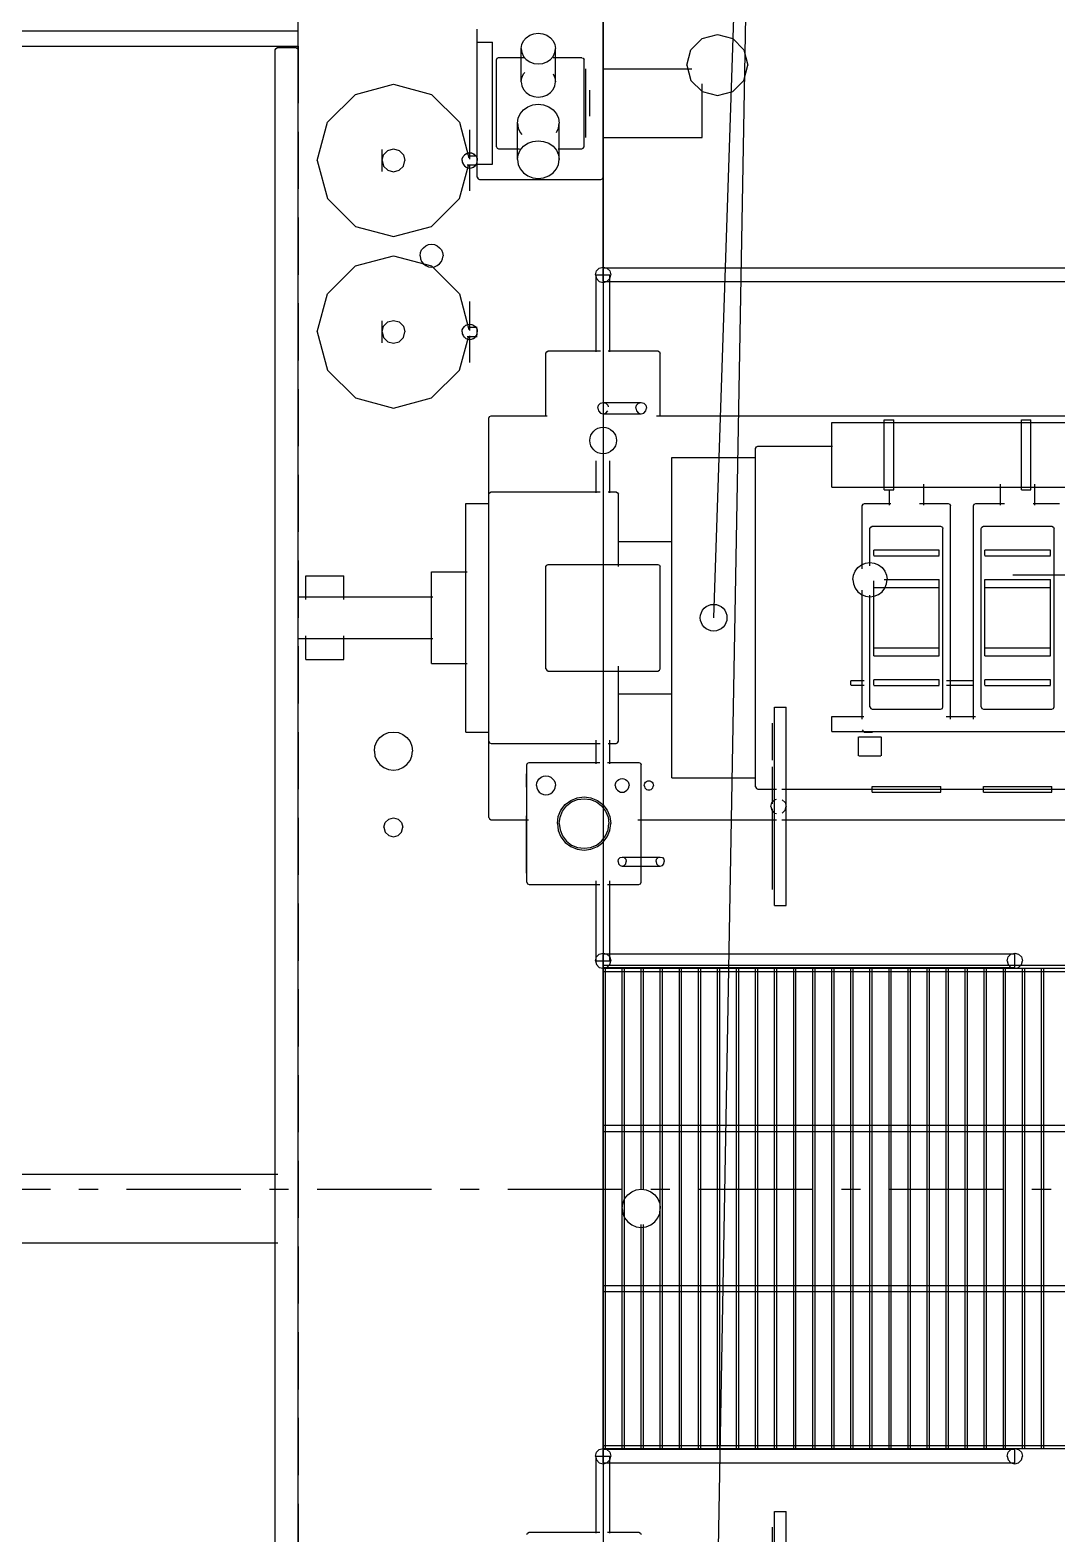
# Model space of a CAD drawing. Extents: x 5 to 836, y 5 to 589.
# Drawn here: x 188.9 to 242.8, y 452.9 to 531.8 of the extents above; entities that cross this region are included whole.
import ezdxf

# ---------------------------------------------------------------- set-up
doc = ezdxf.new("R2010")
doc.units = 0
doc.linetypes.add('CENTER', pattern=[10, 6, -1.5, 1, -1.5])
doc.linetypes.add('DASHED', pattern=[4.5, 3, -1.5])
for name, color, linetype in [('CENTRE', 4, 'CENTER'), ('CUT', 7, 'CONTINUOUS'), ('DETAIL', 8, 'CONTINUOUS'), ('GA', 4, 'DASHED'), ('MARKING', 4, 'DASHED'), ('MARKUP', 1, 'CONTINUOUS'), ('OUTLINE', 7, 'CONTINUOUS')]:
    doc.layers.add(name, color=color, linetype=linetype)

msp = doc.modelspace()

# ---------------------------------------------------------------- linework, layer by layer
at = {"layer": 'CENTRE'}
msp.add_line((24, 471), (742, 471), dxfattribs=at)
at = {"layer": 'CUT'}
for p, q in [((161, 531.8), (203, 531.8)), ((203, 531), (203, 531.8)), ((161, 531), (203, 531)), ((201.8, 530.8), (201.82, 530.85)), ((201.8, 390.52), (201.8, 530.8)), ((201.84, 530.88), (201.88, 530.9)), ((201.92, 530.92), (202.88, 530.92)), ((202.88, 530.92), (202.93, 530.9)), ((202.96, 530.88), (202.98, 530.84)), ((203, 390.52), (203, 530.8)), ((211.6, 525.02), (211.61, 525.1)), ((211.6, 525), (211.61, 524.91)), ((211.61, 524.9), (211.65, 524.82)), ((211.62, 525.12), (211.65, 525.2)), ((211.66, 525.21), (211.72, 525.28)), ((211.73, 525.29), (211.8, 525.35)), ((211.82, 525.35), (211.9, 525.39)), ((211.91, 525.39), (212, 525.4)), ((212.02, 525.4), (212.1, 525.39)), ((212.12, 525.38), (212.2, 525.35)), ((212.21, 525.34), (212.28, 525.28)), ((212.29, 525.27), (212.35, 525.2)), ((212.35, 525.18), (212.39, 525.1)), ((212.35, 524.8), (212.38, 524.88)), ((212.39, 525.09), (212.4, 525)), ((212.39, 524.9), (212.4, 524.98)), ((211.65, 524.8), (211.71, 524.73)), ((211.72, 524.72), (211.79, 524.66)), ((211.8, 524.65), (211.88, 524.62)), ((211.9, 524.61), (211.98, 524.6)), ((212, 524.6), (212.09, 524.61)), ((212.1, 524.61), (212.18, 524.65)), ((212.2, 524.65), (212.27, 524.71)), ((212.28, 524.72), (212.34, 524.79)), ((209.4, 520), (209.42, 520.16)), ((209.42, 520.16), (209.48, 520.3)), ((209.48, 520.3), (209.58, 520.42)), ((209.58, 520.42), (209.7, 520.52)), ((209.7, 520.52), (209.84, 520.58)), ((209.84, 520.58), (210, 520.6)), ((210, 520.6), (210.16, 520.58)), ((210.16, 520.58), (210.3, 520.52)), ((210.3, 520.52), (210.42, 520.42)), ((210.42, 520.42), (210.52, 520.3)), ((210.52, 520.3), (210.58, 520.16)), ((210.58, 520.16), (210.6, 520)), ((209.4, 520), (209.42, 519.84)), ((209.42, 519.84), (209.48, 519.7)), ((209.48, 519.7), (209.58, 519.58)), ((209.58, 519.58), (209.7, 519.48)), ((209.7, 519.48), (209.84, 519.42)), ((209.84, 519.42), (210, 519.4)), ((210, 519.4), (210.16, 519.42)), ((210.16, 519.42), (210.3, 519.48)), ((210.3, 519.48), (210.42, 519.58)), ((210.42, 519.58), (210.52, 519.7)), ((210.52, 519.7), (210.58, 519.84)), ((210.58, 519.84), (210.6, 520)), ((211.62, 516.12), (211.65, 516.2)), ((211.66, 516.21), (211.72, 516.28)), ((211.73, 516.29), (211.8, 516.35)), ((211.82, 516.35), (211.9, 516.39)), ((211.91, 516.39), (212, 516.4)), ((212.02, 516.4), (212.1, 516.39)), ((212.12, 516.38), (212.2, 516.35)), ((212.21, 516.34), (212.28, 516.28)), ((212.29, 516.27), (212.35, 516.2)), ((212.35, 516.18), (212.39, 516.1)), ((211.6, 516.02), (211.61, 516.1)), ((211.6, 516), (211.61, 515.91)), ((211.61, 515.9), (211.65, 515.82)), ((211.65, 515.8), (211.71, 515.73)), ((211.72, 515.72), (211.79, 515.66)), ((211.8, 515.65), (211.88, 515.62)), ((211.9, 515.61), (211.98, 515.6)), ((212, 515.6), (212.09, 515.61)), ((212.1, 515.61), (212.18, 515.65)), ((212.2, 515.65), (212.27, 515.71)), ((212.28, 515.72), (212.34, 515.79)), ((212.35, 515.8), (212.38, 515.88)), ((212.39, 516.09), (212.4, 516)), ((212.39, 515.9), (212.4, 515.98)), ((232.22, 503.45), (232.36, 503.64)), ((232.36, 503.64), (232.55, 503.78)), ((232.55, 503.78), (232.77, 503.87)), ((232.77, 503.87), (233, 503.9)), ((233, 503.9), (233.23, 503.87)), ((233.23, 503.87), (233.45, 503.78)), ((233.45, 503.78), (233.64, 503.64)), ((233.64, 503.64), (233.78, 503.45)), ((232.1, 503), (232.13, 503.23)), ((232.1, 503), (232.13, 502.77)), ((232.13, 503.23), (232.22, 503.45)), ((232.13, 502.77), (232.22, 502.55)), ((233.78, 503.45), (233.87, 503.23)), ((233.78, 502.55), (233.87, 502.77)), ((233.87, 503.23), (233.9, 503)), ((233.87, 502.77), (233.9, 503)), ((232.22, 502.55), (232.36, 502.36)), ((232.36, 502.36), (232.55, 502.22)), ((232.55, 502.22), (232.77, 502.13)), ((232.77, 502.13), (233, 502.1)), ((233, 502.1), (233.23, 502.13)), ((233.2, 499.42), (233.2, 502.58)), ((233.2, 502.58), (236.63, 502.58)), ((233.23, 502.13), (233.45, 502.22)), ((233.45, 502.22), (233.64, 502.36)), ((233.64, 502.36), (233.78, 502.55)), ((236.63, 499.42), (236.63, 502.58)), ((239.03, 502.58), (242.47, 502.58)), ((239.03, 499.42), (239.03, 502.58)), ((242.47, 499.42), (242.47, 502.58)), ((233.2, 499.42), (236.63, 499.42)), ((239.03, 499.42), (242.47, 499.42))]:
    msp.add_line(p, q, dxfattribs=at)
at = {"layer": 'DETAIL'}
for p, q in [((219, 519.38), (219, 549.6)), ((203, 390.96), (203, 532.25)), ((181.23, 531.8), (203, 531.8)), ((212.4, 524.8), (212.4, 531.2)), ((213.2, 524.8), (213.2, 531.2)), ((214.73, 531.08), (214.82, 531.28)), ((214.82, 531.28), (214.96, 531.44)), ((214.96, 531.44), (215.15, 531.57)), ((215.15, 531.57), (215.37, 531.65)), ((215.37, 531.65), (215.6, 531.68)), ((215.6, 531.68), (215.83, 531.65)), ((215.83, 531.65), (216.05, 531.57)), ((216.05, 531.57), (216.24, 531.44)), ((216.24, 531.44), (216.38, 531.28)), ((216.38, 531.28), (216.47, 531.08)), ((223.61, 530.8), (224.2, 531.39)), ((224.2, 531.39), (225, 531.6)), ((225, 531.6), (225.8, 531.39)), ((225.8, 531.39), (226.39, 530.8)), ((180.95, 531), (203, 531)), ((214.7, 530.87), (214.73, 531.08)), ((214.7, 530.87), (214.73, 530.66)), ((214.73, 530.66), (214.82, 530.46)), ((214.82, 530.46), (214.96, 530.3)), ((216.24, 530.3), (216.38, 530.46)), ((216.38, 530.46), (216.47, 530.66)), ((216.47, 531.08), (216.5, 530.87)), ((216.47, 530.66), (216.5, 530.87)), ((223.4, 530), (223.61, 530.8)), ((226.39, 530.8), (226.6, 530)), ((214.82, 529.54), (214.89, 529.62)), ((214.96, 530.3), (215.15, 530.17)), ((215.15, 530.17), (215.37, 530.09)), ((215.37, 530.09), (215.6, 530.06)), ((215.6, 530.06), (215.83, 530.09)), ((215.83, 530.09), (216.05, 530.17)), ((216.05, 530.17), (216.24, 530.3)), ((223.4, 530), (223.61, 529.2)), ((226.39, 529.2), (226.6, 530)), ((206, 528.46), (208, 529)), ((208, 529), (210, 528.46)), ((214.7, 529.13), (214.73, 529.34)), ((214.7, 529.13), (214.73, 528.92)), ((214.73, 529.34), (214.82, 529.54)), ((214.73, 528.92), (214.82, 528.72)), ((216.38, 529.54), (216.47, 529.34)), ((216.38, 528.72), (216.47, 528.92)), ((216.47, 529.34), (216.5, 529.13)), ((216.47, 528.92), (216.5, 529.13)), ((223.61, 529.2), (224.2, 528.61)), ((224.2, 526.2), (224.2, 529.02)), ((225.8, 528.61), (226.39, 529.2)), ((204.54, 527), (206, 528.46)), ((210, 528.46), (211.46, 527)), ((214.82, 528.72), (214.96, 528.56)), ((214.96, 528.56), (215.15, 528.43)), ((215.15, 528.43), (215.37, 528.35)), ((215.37, 528.35), (215.6, 528.32)), ((215.6, 528.32), (215.83, 528.35)), ((215.83, 528.35), (216.05, 528.43)), ((216.05, 528.43), (216.24, 528.56)), ((216.24, 528.56), (216.38, 528.72)), ((224.2, 528.61), (225, 528.4)), ((225, 528.4), (225.8, 528.61)), ((214.54, 527.21), (214.65, 527.45)), ((214.65, 527.45), (214.82, 527.66)), ((214.82, 527.66), (215.05, 527.81)), ((215.05, 527.81), (215.32, 527.91)), ((215.32, 527.91), (215.6, 527.95)), ((215.6, 527.95), (215.88, 527.91)), ((215.88, 527.91), (216.15, 527.81)), ((216.15, 527.81), (216.38, 527.66)), ((216.38, 527.66), (216.55, 527.45)), ((216.55, 527.45), (216.66, 527.21)), ((204, 525), (204.54, 527)), ((211.46, 527), (211.96, 525.13)), ((214.5, 526.96), (214.54, 527.21)), ((214.5, 526.96), (214.54, 526.7)), ((214.54, 526.7), (214.65, 526.46)), ((214.65, 526.46), (214.73, 526.36)), ((216.55, 526.46), (216.66, 526.7)), ((216.66, 527.21), (216.7, 526.96)), ((216.66, 526.7), (216.7, 526.96)), ((214.65, 525.54), (214.82, 525.74)), ((214.82, 525.74), (215.05, 525.9)), ((215.05, 525.9), (215.32, 526)), ((215.32, 526), (215.6, 526.03)), ((215.6, 526.03), (215.88, 526)), ((215.88, 526), (216.15, 525.9)), ((216.15, 525.9), (216.38, 525.74)), ((216.38, 525.74), (216.55, 525.54)), ((204, 525), (204.54, 523)), ((207.4, 525), (207.48, 525.3)), ((207.4, 525), (207.48, 524.7)), ((207.48, 525.3), (207.7, 525.52)), ((207.7, 525.52), (208, 525.6)), ((208, 525.6), (208.3, 525.52)), ((208.3, 525.52), (208.52, 525.3)), ((208.52, 525.3), (208.6, 525)), ((208.52, 524.7), (208.6, 525)), ((211.6, 525), (211.61, 525.1)), ((211.6, 525), (211.61, 524.9)), ((211.61, 525.1), (211.65, 525.2)), ((211.61, 524.9), (211.65, 524.8)), ((211.65, 525.2), (211.72, 525.28)), ((211.72, 525.28), (211.8, 525.35)), ((211.8, 525.35), (211.9, 525.39)), ((211.9, 525.39), (212, 525.4)), ((212, 525.4), (212.1, 525.39)), ((212.1, 525.39), (212.2, 525.35)), ((212.2, 525.35), (212.28, 525.28)), ((212.28, 525.28), (212.35, 525.2)), ((212.35, 525.2), (212.39, 525.1)), ((212.35, 524.8), (212.39, 524.9)), ((212.39, 525.1), (212.4, 525)), ((212.39, 524.9), (212.4, 525)), ((214.5, 525.04), (214.54, 525.3)), ((214.5, 525.04), (214.54, 524.79)), ((214.54, 525.3), (214.65, 525.54)), ((216.55, 525.54), (216.66, 525.3)), ((216.66, 525.3), (216.7, 525.04)), ((216.66, 524.79), (216.7, 525.04)), ((207.48, 524.7), (207.7, 524.48)), ((207.7, 524.48), (208, 524.4)), ((208, 524.4), (208.3, 524.48)), ((208.3, 524.48), (208.52, 524.7)), ((211.46, 523), (211.93, 524.73)), ((211.65, 524.8), (211.72, 524.72)), ((211.72, 524.72), (211.8, 524.65)), ((211.8, 524.65), (211.9, 524.61)), ((211.9, 524.61), (212, 524.6)), ((212, 524.6), (212.1, 524.61)), ((212.1, 524.61), (212.2, 524.65)), ((212.2, 524.65), (212.28, 524.72)), ((212.28, 524.72), (212.35, 524.8)), ((214.54, 524.79), (214.65, 524.55)), ((214.65, 524.55), (214.82, 524.34)), ((214.82, 524.34), (215.05, 524.19)), ((215.05, 524.19), (215.32, 524.09)), ((215.32, 524.09), (215.6, 524.05)), ((215.6, 524.05), (215.88, 524.09)), ((215.88, 524.09), (216.15, 524.19)), ((216.15, 524.19), (216.38, 524.34)), ((216.38, 524.34), (216.55, 524.55)), ((216.55, 524.55), (216.66, 524.79)), ((204.54, 523), (206, 521.54)), ((210, 521.54), (211.46, 523)), ((206, 521.54), (208, 521)), ((208, 521), (210, 521.54)), ((209.4, 520), (209.42, 520.16)), ((209.42, 520.16), (209.48, 520.3)), ((209.48, 520.3), (209.58, 520.42)), ((209.58, 520.42), (209.7, 520.52)), ((209.7, 520.52), (209.84, 520.58)), ((209.84, 520.58), (210, 520.6)), ((210, 520.6), (210.16, 520.58)), ((210.16, 520.58), (210.3, 520.52)), ((210.3, 520.52), (210.42, 520.42)), ((210.42, 520.42), (210.52, 520.3)), ((210.52, 520.3), (210.58, 520.16)), ((210.58, 520.16), (210.6, 520)), ((204.54, 518), (206, 519.46)), ((206, 519.46), (208, 520)), ((208, 520), (210, 519.46)), ((209.4, 520), (209.42, 519.84)), ((209.42, 519.84), (209.48, 519.7)), ((209.48, 519.7), (209.58, 519.58)), ((209.58, 519.58), (209.7, 519.48)), ((209.7, 519.48), (209.84, 519.42)), ((209.84, 519.42), (210, 519.4)), ((210, 519.46), (211.46, 518)), ((210, 519.4), (210.16, 519.42)), ((210.16, 519.42), (210.3, 519.48)), ((210.3, 519.48), (210.42, 519.58)), ((210.42, 519.58), (210.52, 519.7)), ((210.52, 519.7), (210.58, 519.84)), ((210.58, 519.84), (210.6, 520)), ((218.65, 519.2), (218.8, 519.35)), ((218.8, 519.35), (219, 519.4)), ((219, 519.4), (219.2, 519.35)), ((219, 518.64), (219, 519.36)), ((219.2, 519.35), (219.35, 519.2)), ((218.6, 519), (218.65, 519.2)), ((218.6, 519), (218.65, 518.8)), ((218.64, 519), (219.36, 519)), ((218.65, 518.8), (218.8, 518.65)), ((218.8, 518.65), (219, 518.6)), ((219, 518.6), (219.2, 518.65)), ((219.2, 518.65), (219.35, 518.8)), ((219.35, 519.2), (219.4, 519)), ((219.35, 518.8), (219.4, 519)), ((204, 516), (204.54, 518)), ((211.46, 518), (211.96, 516.13)), ((207.4, 516), (207.48, 516.3)), ((207.48, 516.3), (207.7, 516.52)), ((207.7, 516.52), (208, 516.6)), ((208, 516.6), (208.3, 516.52)), ((208.3, 516.52), (208.52, 516.3)), ((208.52, 516.3), (208.6, 516)), ((211.61, 516.1), (211.65, 516.2)), ((211.65, 516.2), (211.72, 516.28)), ((211.72, 516.28), (211.8, 516.35)), ((211.8, 516.35), (211.9, 516.39)), ((211.9, 516.39), (212, 516.4)), ((212, 516.4), (212.1, 516.39)), ((212.1, 516.39), (212.2, 516.35)), ((212.2, 516.35), (212.28, 516.28)), ((212.28, 516.28), (212.35, 516.2)), ((212.35, 516.2), (212.39, 516.1)), ((212.4, 515.83), (212.4, 516.17)), ((204, 516), (204.54, 514)), ((207.4, 516), (207.48, 515.7)), ((207.48, 515.7), (207.7, 515.48)), ((207.7, 515.48), (208, 515.4)), ((208, 515.4), (208.3, 515.48)), ((208.3, 515.48), (208.52, 515.7)), ((208.52, 515.7), (208.6, 516)), ((211.46, 514), (211.93, 515.73)), ((211.6, 516), (211.61, 516.1)), ((211.6, 516), (211.61, 515.9)), ((211.61, 515.9), (211.65, 515.8)), ((211.65, 515.8), (211.72, 515.72)), ((211.72, 515.72), (211.8, 515.65)), ((211.8, 515.65), (211.9, 515.61)), ((211.9, 515.61), (212, 515.6)), ((212, 515.6), (212.1, 515.61)), ((212.1, 515.61), (212.2, 515.65)), ((212.2, 515.65), (212.28, 515.72)), ((212.28, 515.72), (212.35, 515.8)), ((212.35, 515.8), (212.39, 515.9)), ((212.39, 516.1), (212.4, 516)), ((212.39, 515.9), (212.4, 516)), ((204.54, 514), (206, 512.54)), ((210, 512.54), (211.46, 514)), ((206, 512.54), (208, 512)), ((208, 512), (210, 512.54)), ((218.76, 512.15), (218.86, 512.26)), ((218.86, 512.26), (219, 512.3)), ((219, 512.3), (219.14, 512.26)), ((219.14, 512.26), (219.24, 512.15)), ((220.76, 512.15), (220.86, 512.26)), ((220.86, 512.26), (221, 512.3)), ((221, 512.3), (221.14, 512.26)), ((221.14, 512.26), (221.24, 512.15)), ((218.72, 512), (218.76, 512.15)), ((218.72, 512), (218.76, 511.85)), ((218.76, 511.85), (218.86, 511.74)), ((218.86, 511.74), (219, 511.7)), ((219, 511.7), (219.14, 511.74)), ((219.14, 511.74), (219.24, 511.85)), ((219.24, 512.15), (219.26, 512.07)), ((220.72, 512), (220.76, 512.15)), ((220.72, 512), (220.76, 511.85)), ((220.76, 511.85), (220.86, 511.74)), ((220.86, 511.74), (221, 511.7)), ((221, 511.7), (221.14, 511.74)), ((221.14, 511.74), (221.24, 511.85)), ((221.24, 512.15), (221.28, 512)), ((221.24, 511.85), (221.28, 512)), ((231, 507.85), (231, 511.25)), ((233.75, 507.71), (233.75, 511.39)), ((234.25, 507.71), (234.25, 511.39)), ((240.95, 507.71), (240.95, 511.39)), ((241.45, 507.71), (241.45, 511.39)), ((222.6, 492.6), (222.6, 509.4)), ((227, 492.6), (227, 509.4)), ((211.8, 495), (211.8, 507)), ((213, 495), (213, 507)), ((219.8, 503.69), (219.8, 505)), ((233.2, 504.26), (233.2, 504.54)), ((236.63, 504.26), (236.63, 504.54)), ((239.03, 504.26), (239.03, 504.54)), ((242.47, 504.26), (242.47, 504.54)), ((232.22, 503.45), (232.36, 503.64)), ((232.36, 503.64), (232.55, 503.78)), ((232.55, 503.78), (232.77, 503.87)), ((232.77, 503.87), (233, 503.9)), ((233, 503.9), (233.23, 503.87)), ((233.23, 503.87), (233.45, 503.78)), ((233.45, 503.78), (233.64, 503.64)), ((233.64, 503.64), (233.78, 503.45)), ((203.4, 501.96), (203.4, 503.2)), ((205.4, 501.96), (205.4, 503.2)), ((210, 498.6), (210, 503.4)), ((232.1, 503), (232.13, 503.23)), ((232.1, 503), (232.13, 502.77)), ((232.13, 503.23), (232.22, 503.45)), ((232.13, 502.77), (232.22, 502.55)), ((233.2, 502.58), (233.2, 502.93)), ((233.78, 503.45), (233.87, 503.23)), ((233.78, 502.55), (233.87, 502.77)), ((233.87, 503.23), (233.9, 503)), ((233.87, 502.77), (233.9, 503)), ((236.63, 499), (236.63, 503)), ((239.03, 502.58), (239.03, 503)), ((242.47, 502.58), (242.47, 503)), ((232.22, 502.55), (232.36, 502.36)), ((232.36, 502.36), (232.55, 502.22)), ((232.55, 502.22), (232.77, 502.13)), ((232.77, 502.13), (233, 502.1)), ((233, 502.1), (233.23, 502.13)), ((233.23, 502.13), (233.45, 502.22)), ((233.45, 502.22), (233.64, 502.36)), ((233.64, 502.36), (233.78, 502.55)), ((203.4, 498.8), (203.4, 500.04)), ((205.4, 498.8), (205.4, 500.04)), ((233.2, 499), (233.2, 499.42)), ((239.03, 499), (239.03, 499.42)), ((242.47, 499), (242.47, 499.42)), ((219.8, 497), (219.8, 498.45)), ((232, 497.48), (232, 497.68)), ((233.2, 497.46), (233.2, 497.74)), ((236.63, 497.46), (236.63, 497.74)), ((239.03, 497.46), (239.03, 497.74)), ((242.47, 497.46), (242.47, 497.74)), ((228, 485.9), (228, 496.3)), ((228, 496.3), (228.6, 496.3)), ((228.6, 485.9), (228.6, 496.3)), ((231, 495.02), (231, 495.82)), ((207.29, 494.71), (207.5, 494.87)), ((207.5, 494.87), (207.74, 494.97)), ((207.74, 494.97), (208, 495)), ((208, 495), (208.26, 494.97)), ((208.26, 494.97), (208.5, 494.87)), ((208.5, 494.87), (208.71, 494.71)), ((207, 494), (207.03, 494.26)), ((207.03, 494.26), (207.13, 494.5)), ((207.13, 494.5), (207.29, 494.71)), ((208.71, 494.71), (208.87, 494.5)), ((208.87, 494.5), (208.97, 494.26)), ((208.97, 494.26), (209, 494)), ((232.42, 494.75), (233.58, 494.75)), ((207, 494), (207.03, 493.74)), ((207.03, 493.74), (207.13, 493.5)), ((207.13, 493.5), (207.29, 493.29)), ((207.29, 493.29), (207.5, 493.13)), ((208.5, 493.13), (208.71, 493.29)), ((208.71, 493.29), (208.87, 493.5)), ((208.87, 493.5), (208.97, 493.74)), ((208.97, 493.74), (209, 494)), ((232.42, 493.75), (233.58, 493.75)), ((207.5, 493.13), (207.74, 493.03)), ((207.74, 493.03), (208, 493)), ((208, 493), (208.26, 493.03)), ((208.26, 493.03), (208.5, 493.13)), ((215.57, 492.45), (215.65, 492.55)), ((215.65, 492.55), (215.75, 492.63)), ((215.75, 492.63), (215.87, 492.68)), ((215.87, 492.68), (216, 492.7)), ((216, 492.7), (216.13, 492.68)), ((216.13, 492.68), (216.25, 492.63)), ((216.25, 492.63), (216.35, 492.55)), ((216.35, 492.55), (216.43, 492.45)), ((219.75, 492.45), (219.82, 492.51)), ((219.82, 492.51), (219.91, 492.55)), ((219.91, 492.55), (220, 492.56)), ((220, 492.56), (220.09, 492.55)), ((220.09, 492.55), (220.18, 492.51)), ((220.18, 492.51), (220.25, 492.45)), ((215.5, 492.2), (215.52, 492.33)), ((215.5, 492.2), (215.52, 492.07)), ((215.52, 492.33), (215.57, 492.45)), ((215.52, 492.07), (215.57, 491.95)), ((215.57, 491.95), (215.65, 491.85)), ((215.65, 491.85), (215.75, 491.77)), ((215.75, 491.77), (215.87, 491.72)), ((215.87, 491.72), (216, 491.7)), ((216, 491.7), (216.13, 491.72)), ((216.13, 491.72), (216.25, 491.77)), ((216.25, 491.77), (216.35, 491.85)), ((216.35, 491.85), (216.43, 491.95)), ((216.43, 492.45), (216.48, 492.33)), ((216.43, 491.95), (216.48, 492.07)), ((216.48, 492.33), (216.5, 492.2)), ((216.48, 492.07), (216.5, 492.2)), ((219.64, 492.2), (219.65, 492.29)), ((219.64, 492.2), (219.65, 492.11)), ((219.65, 492.29), (219.69, 492.38)), ((219.65, 492.11), (219.69, 492.02)), ((219.69, 492.38), (219.75, 492.45)), ((219.69, 492.02), (219.75, 491.95)), ((219.75, 491.95), (219.82, 491.89)), ((219.82, 491.89), (219.91, 491.85)), ((219.91, 491.85), (220, 491.84)), ((220, 491.84), (220.09, 491.85)), ((220.09, 491.85), (220.18, 491.89)), ((220.18, 491.89), (220.25, 491.95)), ((220.25, 492.45), (220.31, 492.38)), ((220.25, 491.95), (220.31, 492.02)), ((220.31, 492.38), (220.35, 492.29)), ((220.31, 492.02), (220.35, 492.11)), ((220.35, 492.29), (220.36, 492.2)), ((220.35, 492.11), (220.36, 492.2)), ((221.16, 492.2), (221.17, 492.26)), ((221.16, 492.2), (221.17, 492.14)), ((221.17, 492.26), (221.19, 492.32)), ((221.17, 492.14), (221.19, 492.08)), ((221.19, 492.32), (221.23, 492.37)), ((221.19, 492.08), (221.23, 492.03)), ((221.23, 492.37), (221.28, 492.41)), ((221.23, 492.03), (221.28, 491.99)), ((221.28, 492.41), (221.34, 492.43)), ((221.28, 491.99), (221.34, 491.97)), ((221.34, 492.43), (221.4, 492.44)), ((221.34, 491.97), (221.4, 491.96)), ((221.4, 492.44), (221.46, 492.43)), ((221.4, 491.96), (221.46, 491.97)), ((221.46, 492.43), (221.52, 492.41)), ((221.46, 491.97), (221.52, 491.99)), ((221.52, 492.41), (221.57, 492.37)), ((221.52, 491.99), (221.57, 492.03)), ((221.57, 492.37), (221.61, 492.32)), ((221.57, 492.03), (221.61, 492.08)), ((221.61, 492.32), (221.63, 492.26)), ((221.61, 492.08), (221.63, 492.14)), ((221.63, 492.26), (221.64, 492.2)), ((221.63, 492.14), (221.64, 492.2)), ((233.12, 492.15), (236.72, 492.15)), ((233.12, 491.85), (236.72, 491.85)), ((238.95, 492.15), (242.55, 492.15)), ((238.95, 491.85), (242.55, 491.85)), ((216.79, 490.9), (217.01, 491.19)), ((217.01, 491.19), (217.3, 491.41)), ((217.3, 491.41), (217.64, 491.55)), ((217.64, 491.55), (218, 491.6)), ((218, 491.6), (218.36, 491.55)), ((218.36, 491.55), (218.7, 491.41)), ((218.7, 491.41), (218.99, 491.19)), ((218.99, 491.19), (219.21, 490.9)), ((227.8, 491.1), (227.85, 491.3)), ((227.8, 491.1), (227.85, 490.9)), ((227.85, 491.3), (228, 491.45)), ((228, 491.45), (228.1, 491.47)), ((228.4, 491.45), (228.55, 491.3)), ((228.55, 491.3), (228.6, 491.1)), ((228.55, 490.9), (228.6, 491.1)), ((207.5, 490), (207.57, 490.25)), ((207.57, 490.25), (207.75, 490.43)), ((207.75, 490.43), (208, 490.5)), ((208, 490.5), (208.25, 490.43)), ((208.25, 490.43), (208.43, 490.25)), ((208.43, 490.25), (208.5, 490)), ((216.6, 490.2), (216.65, 490.56)), ((216.6, 490.2), (216.65, 489.84)), ((216.65, 490.56), (216.79, 490.9)), ((219.21, 490.9), (219.35, 490.56)), ((219.35, 490.56), (219.4, 490.2)), ((219.35, 489.84), (219.4, 490.2)), ((227.85, 490.9), (228, 490.75)), ((228, 490.75), (228.1, 490.73)), ((228.4, 490.75), (228.55, 490.9)), ((207.5, 490), (207.57, 489.75)), ((207.57, 489.75), (207.75, 489.57)), ((207.75, 489.57), (208, 489.5)), ((208, 489.5), (208.25, 489.57)), ((208.25, 489.57), (208.43, 489.75)), ((208.43, 489.75), (208.5, 490)), ((216.65, 489.84), (216.79, 489.5)), ((216.79, 489.5), (217.01, 489.21)), ((218.99, 489.21), (219.21, 489.5)), ((219.21, 489.5), (219.35, 489.84)), ((217.01, 489.21), (217.3, 488.99)), ((217.3, 488.99), (217.64, 488.85)), ((217.64, 488.85), (218, 488.8)), ((218, 488.8), (218.36, 488.85)), ((218.36, 488.85), (218.7, 488.99)), ((218.7, 488.99), (218.99, 489.21)), ((219.79, 488.2), (219.81, 488.32)), ((219.79, 488.2), (219.81, 488.08)), ((219.81, 488.32), (219.89, 488.41)), ((219.81, 488.08), (219.89, 487.99)), ((219.89, 488.41), (220, 488.44)), ((219.89, 487.99), (220, 487.96)), ((220, 488.44), (220.11, 488.41)), ((220, 487.96), (220.11, 487.99)), ((220.11, 488.41), (220.19, 488.32)), ((220.11, 487.99), (220.19, 488.08)), ((220.19, 488.32), (220.21, 488.2)), ((220.19, 488.08), (220.21, 488.2)), ((221.79, 488.2), (221.81, 488.32)), ((221.79, 488.2), (221.81, 488.08)), ((221.81, 488.32), (221.89, 488.41)), ((221.81, 488.08), (221.89, 487.99)), ((221.89, 488.41), (222, 488.44)), ((221.89, 487.99), (222, 487.96)), ((222, 488.44), (222.11, 488.41)), ((222, 487.96), (222.11, 487.99)), ((222.11, 488.41), (222.19, 488.32)), ((222.11, 487.99), (222.19, 488.08)), ((222.19, 488.32), (222.21, 488.2)), ((222.19, 488.08), (222.21, 488.2)), ((228, 485.9), (228.6, 485.9)), ((218.6, 483), (218.65, 483.2)), ((218.65, 483.2), (218.8, 483.35)), ((218.8, 483.35), (219, 483.4)), ((219, 483.4), (219.2, 483.35)), ((219, 456.64), (219, 483.36)), ((219.2, 483.35), (219.35, 483.2)), ((219.35, 483.2), (219.4, 483)), ((240.2, 483), (240.25, 483.2)), ((240.25, 483.2), (240.4, 483.35)), ((240.4, 483.35), (240.6, 483.4)), ((240.6, 483.4), (240.8, 483.35)), ((240.6, 482.64), (240.6, 483.36)), ((240.8, 483.35), (240.95, 483.2)), ((240.95, 483.2), (241, 483)), ((218.6, 483), (218.65, 482.8)), ((218.64, 483), (219.36, 483)), ((218.65, 482.8), (218.8, 482.65)), ((218.8, 482.65), (219, 482.6)), ((219, 482.76), (281, 482.76)), ((219, 482.6), (219.2, 482.65)), ((219, 482.6), (281, 482.6)), ((219, 482.44), (281, 482.44)), ((219.12, 457.4), (219.12, 482.6)), ((219.2, 482.65), (219.35, 482.8)), ((219.35, 482.8), (219.4, 483)), ((220, 457.4), (220, 482.6)), ((220.12, 457.4), (220.12, 482.6)), ((221, 470.98), (221, 482.6)), ((221.12, 470.98), (221.12, 482.6)), ((222, 457.4), (222, 482.6)), ((222.12, 457.4), (222.12, 482.6)), ((223, 457.4), (223, 482.6)), ((223.12, 457.4), (223.12, 482.6)), ((224, 457.4), (224, 482.6)), ((224.12, 457.4), (224.12, 482.6)), ((225, 457.4), (225, 482.6)), ((225.12, 457.4), (225.12, 482.6)), ((226, 457.4), (226, 482.6)), ((226.12, 457.4), (226.12, 482.6)), ((227, 457.4), (227, 482.6)), ((227.12, 457.4), (227.12, 482.6)), ((228, 457.4), (228, 482.6)), ((228.12, 457.4), (228.12, 482.6)), ((229, 457.4), (229, 482.6)), ((229.12, 457.4), (229.12, 482.6)), ((230, 457.4), (230, 482.6)), ((230.12, 457.4), (230.12, 482.6)), ((231, 457.4), (231, 482.6)), ((231.12, 457.4), (231.12, 482.6)), ((232, 457.4), (232, 482.6)), ((232.12, 457.4), (232.12, 482.6)), ((233, 457.4), (233, 482.6)), ((233.12, 457.4), (233.12, 482.6)), ((234, 457.4), (234, 482.6)), ((234.12, 457.4), (234.12, 482.6)), ((235, 457.4), (235, 482.6)), ((235.12, 457.4), (235.12, 482.6)), ((236, 457.4), (236, 482.6)), ((236.12, 457.4), (236.12, 482.6)), ((237, 457.4), (237, 482.6)), ((237.12, 457.4), (237.12, 482.6)), ((238, 457.4), (238, 482.6)), ((238.12, 457.4), (238.12, 482.6)), ((239, 457.4), (239, 482.6)), ((239.12, 457.4), (239.12, 482.6)), ((240, 457.4), (240, 482.6)), ((240.12, 457.4), (240.12, 482.6)), ((240.2, 483), (240.25, 482.8)), ((240.25, 482.8), (240.4, 482.65)), ((240.4, 482.65), (240.6, 482.6)), ((240.6, 482.6), (240.8, 482.65)), ((240.8, 482.65), (240.95, 482.8)), ((240.95, 482.8), (241, 483)), ((241, 457.4), (241, 482.6)), ((241.12, 457.4), (241.12, 482.6)), ((242, 457.4), (242, 482.6)), ((242.12, 457.4), (242.12, 482.6)), ((219, 474.36), (281, 474.36)), ((219, 474.04), (281, 474.04)), ((177.05, 471.8), (201.94, 471.8)), ((220.03, 470.26), (220.13, 470.5)), ((220.13, 470.5), (220.29, 470.71)), ((220.3, 470.71), (220.5, 470.86)), ((220.5, 470.87), (220.74, 470.97)), ((220.74, 470.97), (221, 471)), ((221, 471), (221.26, 470.97)), ((221.26, 470.97), (221.5, 470.87)), ((221.5, 470.87), (221.71, 470.71)), ((221.71, 470.71), (221.87, 470.5)), ((221.87, 470.5), (221.97, 470.26)), ((220, 470), (220.03, 470.26)), ((220, 470), (220.03, 469.74)), ((220.03, 469.74), (220.13, 469.5)), ((221.87, 469.5), (221.97, 469.74)), ((221.97, 470.26), (222, 470)), ((221.97, 469.74), (222, 470)), ((220.13, 469.5), (220.29, 469.29)), ((220.3, 469.29), (220.5, 469.14)), ((220.5, 469.13), (220.74, 469.03)), ((220.74, 469.03), (221, 469)), ((221, 457.4), (221, 469.16)), ((221, 469), (221.26, 469.03)), ((221.12, 457.4), (221.12, 469.16)), ((221.26, 469.03), (221.5, 469.13)), ((221.5, 469.13), (221.71, 469.29)), ((221.71, 469.29), (221.87, 469.5)), ((177.05, 468.2), (201.94, 468.2)), ((219, 465.96), (281, 465.96)), ((219, 465.64), (281, 465.64)), ((218.6, 457), (218.65, 457.2)), ((218.6, 457), (218.65, 456.8)), ((218.64, 457), (219.36, 457)), ((218.65, 457.2), (218.8, 457.34)), ((218.8, 457.35), (219, 457.4)), ((219, 457.56), (281, 457.56)), ((219, 457.4), (281, 457.4)), ((219, 457.4), (219.2, 457.35)), ((219.2, 457.35), (219.35, 457.2)), ((219.35, 457.2), (219.4, 457)), ((219.35, 456.8), (219.4, 457)), ((240.2, 457), (240.25, 457.2)), ((240.2, 457), (240.25, 456.8)), ((240.25, 457.2), (240.4, 457.35)), ((240.4, 457.35), (240.6, 457.4)), ((240.6, 457.4), (240.8, 457.35)), ((240.6, 456.64), (240.6, 457.36)), ((240.8, 457.35), (240.95, 457.2)), ((240.95, 457.2), (241, 457)), ((240.95, 456.8), (241, 457)), ((218.65, 456.8), (218.8, 456.65)), ((218.8, 456.65), (219, 456.6)), ((219, 456.6), (219.2, 456.65)), ((219.2, 456.65), (219.35, 456.8)), ((240.25, 456.8), (240.4, 456.65)), ((240.4, 456.65), (240.6, 456.6)), ((240.6, 456.6), (240.8, 456.65)), ((240.8, 456.65), (240.95, 456.8)), ((228, 443.7), (228, 454.1)), ((228, 454.1), (228.6, 454.1)), ((228.6, 443.7), (228.6, 454.1))]:
    msp.add_line(p, q, dxfattribs=at)
at = {"layer": 'GA'}
for p, q in [((203, 390), (203, 550)), ((203, 390), (203, 550)), ((203, 540), (203, 400))]:
    msp.add_line(p, q, dxfattribs=at)
at = {"layer": 'MARKING'}
for p, q in [((219.02, 526.4), (219.02, 529.6)), ((212, 525.07), (212, 526.6)), ((212, 523.4), (212, 524.79)), ((212, 516.07), (212, 517.6)), ((212, 514.4), (212, 515.79)), ((240.5, 503.25), (258.5, 503.25)), ((214.98, 487.6), (214.98, 492.8))]:
    msp.add_line(p, q, dxfattribs=at)
at = {"layer": 'MARKUP'}
for p, q in [((219, 569.8), (219, 510.3)), ((219, 569.8), (219, 429.7)), ((227.09, 569.8), (224.8, 501)), ((227.14, 569.8), (224.8, 439))]:
    msp.add_line(p, q, dxfattribs=at)
for centre in [(219, 510.3), (224.8, 501)]:
    msp.add_circle(centre, 0.7, dxfattribs=at)
at = {"layer": 'OUTLINE'}
for p, q in [((212.4, 525.09), (212.4, 531.88)), ((212.4, 531.2), (213.2, 531.2)), ((219, 529.66), (219, 531.88)), ((201.8, 530.8), (201.84, 530.88)), ((201.8, 392.9), (201.8, 530.8)), ((201.84, 530.88), (201.92, 530.92)), ((201.92, 530.92), (202.88, 530.92)), ((202.88, 530.92), (202.96, 530.88)), ((202.96, 530.88), (203, 530.8)), ((203, 392.76), (203, 530.8)), ((213.44, 530.36), (213.52, 530.4)), ((213.52, 530.4), (214.88, 530.4)), ((214.7, 529.13), (214.7, 530.87)), ((216.38, 530.4), (217.88, 530.4)), ((216.5, 529.13), (216.5, 530.87)), ((217.88, 530.39), (217.96, 530.36)), ((213.4, 530.28), (213.44, 530.36)), ((213.4, 525.72), (213.4, 530.28)), ((217.96, 530.36), (218, 530.28)), ((218, 525.72), (218, 530.28)), ((218.1, 526.2), (218.1, 529.8)), ((219, 529.8), (223.65, 529.8)), ((218.3, 527.32), (218.3, 528.68)), ((214.5, 525.04), (214.5, 526.96)), ((216.7, 525.04), (216.7, 526.96)), ((213.4, 525.72), (213.44, 525.64)), ((217.96, 525.64), (218, 525.72)), ((219, 524.12), (219, 526.34)), ((219, 526.2), (224.2, 526.2)), ((207.4, 524.42), (207.4, 525.58)), ((212, 525.24), (212.4, 525.24)), ((213.44, 525.64), (213.52, 525.6)), ((213.52, 525.6), (214.61, 525.6)), ((216.65, 525.6), (217.88, 525.6)), ((217.88, 525.6), (217.96, 525.64)), ((211.87, 524.76), (212.4, 524.76)), ((212.4, 524.12), (212.4, 524.81)), ((212.4, 524.8), (213.2, 524.8)), ((212.4, 524.12), (212.44, 524.03)), ((218.96, 524.04), (219, 524.12)), ((212.44, 524.04), (212.52, 524)), ((212.52, 524), (218.88, 524)), ((218.88, 524), (218.96, 524.04)), ((219, 519.36), (281, 519.36)), ((218.64, 514.95), (218.64, 519)), ((219, 518.64), (281, 518.64)), ((219.36, 514.95), (219.36, 519)), ((207.4, 515.42), (207.4, 516.58)), ((212, 516.24), (212.4, 516.24)), ((211.87, 515.76), (212.4, 515.76)), ((216, 514.88), (216.04, 514.96)), ((216, 511.59), (216, 514.88)), ((216.04, 514.96), (216.12, 515)), ((216.12, 515), (218.86, 515)), ((219.27, 515), (221.88, 515)), ((221.88, 515), (221.96, 514.96)), ((221.96, 514.96), (222, 514.88)), ((222, 511.59), (222, 514.88)), ((219, 512.3), (221, 512.3)), ((213, 511.48), (213.04, 511.56)), ((213, 506.87), (213, 511.48)), ((213.04, 511.56), (213.12, 511.6)), ((213.12, 511.6), (216.06, 511.6)), ((219, 511.7), (221, 511.7)), ((221.8, 511.6), (272.88, 511.6)), ((231, 511.25), (274, 511.25)), ((233.75, 511.39), (234.25, 511.39)), ((240.95, 511.39), (241.45, 511.39)), ((227, 509.88), (227.04, 509.96)), ((227, 509.32), (227, 509.88)), ((227.04, 509.96), (227.12, 510)), ((227.12, 510), (231.04, 510)), ((218.64, 507.56), (218.64, 509.23)), ((219.36, 507.56), (219.36, 509.23)), ((222.6, 509.4), (227, 509.4)), ((213, 507.48), (213.04, 507.56)), ((213.04, 507.56), (213.12, 507.6)), ((213.12, 507.6), (218.84, 507.6)), ((219.26, 507.6), (219.68, 507.6)), ((219.68, 507.6), (219.76, 507.56)), ((219.76, 507.56), (219.8, 507.48)), ((231, 507.85), (274, 507.85)), ((233.75, 507.71), (234.25, 507.71)), ((234.02, 506.9), (234.02, 507.73)), ((235.82, 506.9), (235.82, 508.01)), ((239.85, 506.9), (239.85, 508.01)), ((240.95, 507.71), (241.45, 507.71)), ((241.65, 506.9), (241.65, 508.01)), ((211.8, 507), (213, 507)), ((219.8, 504.97), (219.8, 507.48)), ((232.6, 506.88), (232.64, 506.96)), ((232.6, 503.56), (232.6, 506.88)), ((232.64, 506.96), (232.72, 507)), ((232.72, 507), (234.09, 507)), ((235.6, 507), (237.11, 507)), ((237.11, 507), (237.2, 506.96)), ((237.2, 506.96), (237.23, 506.88)), ((237.23, 495.67), (237.23, 506.88)), ((238.43, 506.88), (238.47, 506.96)), ((238.43, 495.67), (238.43, 506.88)), ((238.47, 506.96), (238.55, 507)), ((238.55, 507), (240.06, 507)), ((241.57, 507), (242.95, 507)), ((233, 505.68), (233.04, 505.76)), ((233, 503.72), (233, 505.68)), ((233.04, 505.76), (233.12, 505.8)), ((233.12, 505.8), (236.71, 505.8)), ((236.71, 505.8), (236.8, 505.76)), ((236.8, 505.76), (236.83, 505.68)), ((236.83, 496.32), (236.83, 505.68)), ((238.83, 505.68), (238.87, 505.76)), ((238.83, 496.32), (238.83, 505.68)), ((238.87, 505.76), (238.95, 505.8)), ((238.95, 505.8), (242.55, 505.8)), ((242.55, 505.8), (242.63, 505.76)), ((242.63, 505.76), (242.67, 505.68)), ((242.67, 496.32), (242.67, 505.68)), ((219.8, 505), (222.6, 505)), ((233.2, 504.56), (236.63, 504.56)), ((239.03, 504.56), (242.47, 504.56)), ((216, 503.68), (216.04, 503.76)), ((216, 498.32), (216, 503.68)), ((216.04, 503.76), (216.12, 503.8)), ((216.12, 503.8), (221.88, 503.8)), ((221.88, 503.8), (221.96, 503.76)), ((221.96, 503.76), (222, 503.68)), ((222, 498.32), (222, 503.68)), ((233.2, 504.24), (236.63, 504.24)), ((239.03, 504.24), (242.47, 504.24)), ((203.4, 503.2), (205.4, 503.2)), ((210, 503.4), (211.87, 503.4)), ((233.75, 503), (236.63, 503)), ((239.03, 503), (242.47, 503)), ((203, 502.1), (210.06, 502.1)), ((232.6, 495.67), (232.6, 502.45)), ((233, 496.32), (233, 502.19)), ((203, 499.9), (210.06, 499.9)), ((233.2, 499), (236.63, 499)), ((239.03, 499), (242.47, 499)), ((203.4, 498.8), (205.4, 498.8)), ((210, 498.6), (211.87, 498.6)), ((216, 498.32), (216.04, 498.24)), ((216.04, 498.24), (216.12, 498.2)), ((216.12, 498.2), (221.88, 498.2)), ((221.88, 498.2), (221.96, 498.24)), ((221.96, 498.24), (222, 498.32)), ((232, 497.7), (232.7, 497.7)), ((232, 497.46), (232.7, 497.46)), ((233.2, 497.76), (236.63, 497.76)), ((233.2, 497.44), (236.63, 497.44)), ((237.02, 497.7), (238.42, 497.7)), ((237.02, 497.46), (238.42, 497.46)), ((239.03, 497.76), (242.47, 497.76)), ((239.03, 497.44), (242.47, 497.44)), ((219.8, 494.52), (219.8, 497.17)), ((219.8, 497), (222.6, 497)), ((231, 495.82), (232.68, 495.82)), ((233, 496.32), (233.04, 496.24)), ((233.04, 496.24), (233.12, 496.2)), ((233.12, 496.2), (236.71, 496.2)), ((236.71, 496.2), (236.8, 496.24)), ((236.8, 496.24), (236.83, 496.32)), ((237, 495.82), (238.54, 495.82)), ((238.83, 496.32), (238.87, 496.24)), ((238.87, 496.24), (238.95, 496.2)), ((238.95, 496.2), (242.55, 496.2)), ((242.55, 496.2), (242.63, 496.24)), ((242.63, 496.24), (242.67, 496.32)), ((211.8, 495), (213, 495)), ((213, 490.52), (213, 495.22)), ((227.88, 493.53), (227.88, 495.47)), ((231, 495.02), (268, 495.02)), ((232.6, 495.12), (232.64, 495.04)), ((232.64, 495.04), (232.72, 495)), ((232.72, 495), (233.13, 495)), ((213, 494.52), (213.04, 494.44)), ((213.04, 494.44), (213.12, 494.4)), ((213.12, 494.4), (218.84, 494.4)), ((218.64, 493.33), (218.64, 494.58)), ((219.26, 494.4), (219.68, 494.4)), ((219.36, 493.33), (219.36, 494.58)), ((219.68, 494.4), (219.76, 494.44)), ((219.76, 494.44), (219.8, 494.52)), ((232.4, 493.75), (232.4, 494.75)), ((233.6, 493.75), (233.6, 494.75)), ((215, 493.28), (215.04, 493.36)), ((215.04, 493.36), (215.12, 493.4)), ((215.12, 493.4), (218.82, 493.4)), ((219.23, 493.4), (220.88, 493.4)), ((220.88, 493.4), (220.96, 493.36)), ((220.96, 493.36), (221, 493.28)), ((215, 487.12), (215, 493.28)), ((221, 487.12), (221, 493.28)), ((222.6, 492.6), (227, 492.6)), ((227, 492.12), (227, 492.82)), ((227.88, 491.23), (227.88, 493.17)), ((227, 492.12), (227.04, 492.04)), ((227.04, 492.04), (227.12, 492)), ((227.12, 492), (228.1, 492)), ((228.38, 492), (271.88, 492)), ((233.12, 491.85), (233.12, 492.15)), ((236.72, 491.85), (236.72, 492.15)), ((238.95, 491.85), (238.95, 492.15)), ((242.55, 491.85), (242.55, 492.15)), ((216.87, 490.85), (217.08, 491.12)), ((217.08, 491.12), (217.35, 491.33)), ((217.35, 491.33), (217.66, 491.46)), ((217.66, 491.46), (218, 491.5)), ((218, 491.5), (218.34, 491.46)), ((218.34, 491.46), (218.65, 491.33)), ((218.65, 491.33), (218.92, 491.12)), ((218.92, 491.12), (219.13, 490.85)), ((227.88, 486.73), (227.88, 490.97)), ((213, 490.52), (213.04, 490.44)), ((213.04, 490.44), (213.12, 490.4)), ((213.12, 490.4), (215.08, 490.4)), ((216.7, 490.2), (216.74, 490.54)), ((216.7, 490.2), (216.74, 489.86)), ((216.74, 490.54), (216.87, 490.85)), ((219.13, 490.85), (219.26, 490.54)), ((219.26, 490.54), (219.3, 490.2)), ((219.26, 489.86), (219.3, 490.2)), ((220.82, 490.4), (228.09, 490.4)), ((228.37, 490.4), (272.88, 490.4)), ((214.98, 487.7), (214.98, 489.5)), ((216.74, 489.86), (216.87, 489.55)), ((216.87, 489.55), (217.08, 489.28)), ((218.92, 489.28), (219.13, 489.55)), ((219.13, 489.55), (219.26, 489.86)), ((217.08, 489.28), (217.35, 489.07)), ((217.35, 489.07), (217.66, 488.94)), ((217.66, 488.94), (218, 488.9)), ((218, 488.9), (218.34, 488.94)), ((218.34, 488.94), (218.65, 489.07)), ((218.65, 489.07), (218.92, 489.28)), ((220, 488.44), (222, 488.44)), ((220, 487.96), (222, 487.96)), ((215, 487.12), (215.04, 487.04)), ((215.04, 487.04), (215.12, 487)), ((215.12, 487), (218.82, 487)), ((218.64, 483), (218.64, 487.19)), ((219.23, 487), (220.88, 487)), ((219.36, 483), (219.36, 487.19)), ((220.88, 487), (220.96, 487.04)), ((220.96, 487.04), (221, 487.12)), ((219, 483.36), (240.6, 483.36)), ((219, 482.64), (240.6, 482.64)), ((218.64, 452.95), (218.64, 457)), ((219, 457.36), (240.6, 457.36)), ((219.36, 452.95), (219.36, 457)), ((219, 456.64), (240.6, 456.64)), ((227.88, 449.03), (227.88, 453.27)), ((215, 452.88), (215.04, 452.96)), ((215.04, 452.96), (215.12, 453)), ((215.12, 453), (218.82, 453)), ((219.23, 453), (220.88, 453)), ((220.88, 453), (220.96, 452.96)), ((220.96, 452.96), (221, 452.88))]:
    msp.add_line(p, q, dxfattribs=at)

doc.saveas('drawing.dxf')
